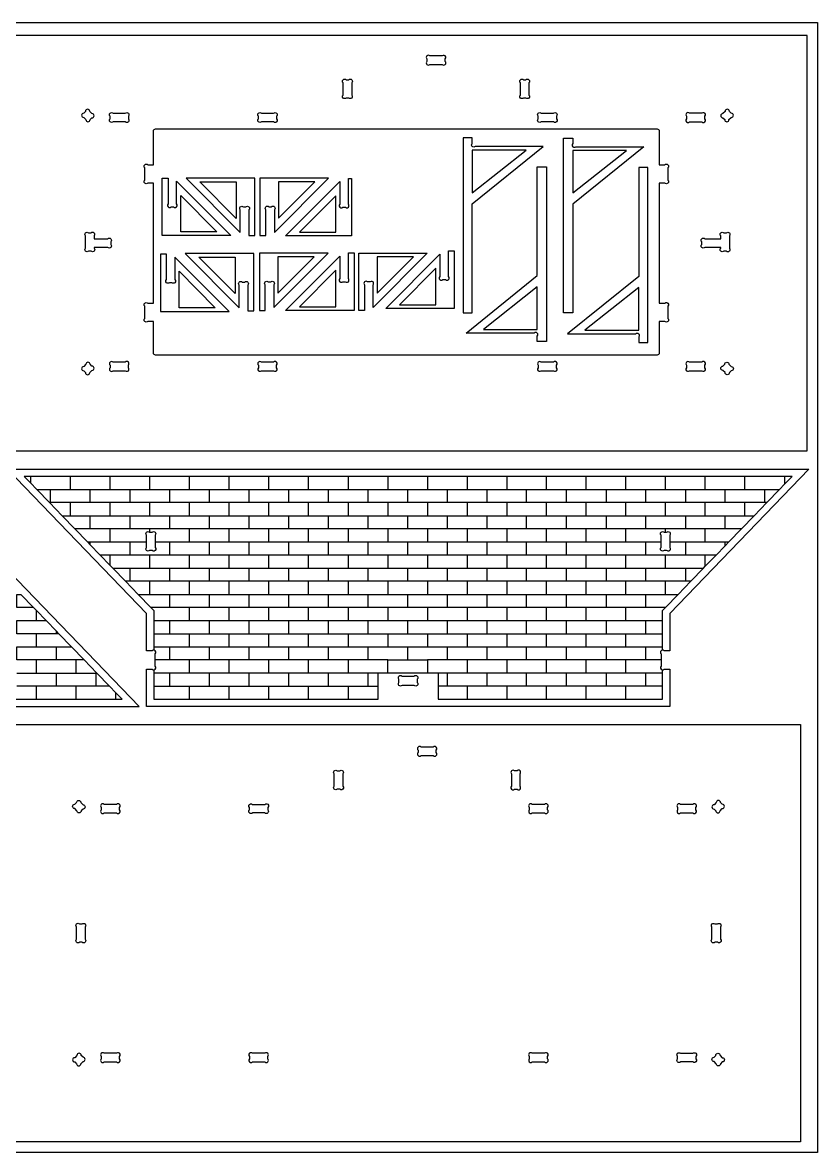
# Model space of a CAD drawing. Extents: x -49 to 501, y -237 to 158.
# Drawn here: x 223.1 to 501.1, y -237.2 to 157.8 of the extents above; entities that cross this region are included whole.
import ezdxf

# ---------------------------------------------------------------- set-up
doc = ezdxf.new("R2010")
doc.units = 0
doc.header["$MEASUREMENT"] = 0
doc.layers.get('0').update_dxf_attribs({"linetype": 'CONTINUOUS'})
doc.layers.add('ENGRAVING', color=1, linetype='CONTINUOUS')

msp = doc.modelspace()

# ---------------------------------------------------------------- linework, layer by layer
for points in [[(-49.36, -237.19), (-49.36, 157.77), (501.15, 157.77), (501.15, -237.19)], [(217.19, 8.1), (497.54, 8.1), (497.54, 153.28), (217.19, 153.28)], [(380.4, 98.28), (399.26, 113.17), (380.4, 113.17)], [(415.55, 98.22), (434.41, 113.11), (415.55, 113.11)], [(285.19, 102.07), (297.86, 102.07), (297.86, 89.34)], [(312.65, 89.39), (325.32, 102.12), (312.65, 102.12)], [(278.44, 84.6), (278.44, 97.33), (291.11, 84.6)], [(320, 84.46), (332.67, 84.46), (332.67, 97.19)], [(284.83, 75.81), (297.5, 75.81), (297.5, 63.08)], [(312.46, 63.16), (325.13, 75.89), (312.46, 75.89)], [(347.18, 63.13), (359.85, 75.86), (347.18, 75.86)], [(332.65, 58.45), (332.65, 71.18), (319.98, 58.45)], [(354.99, 59.16), (367.66, 59.16), (367.66, 71.89)], [(277.87, 58.1), (277.87, 70.83), (290.54, 58.1)], [(384.31, 50.54), (403.17, 50.54), (403.17, 65.43)], [(438.63, 65.16), (419.77, 50.27), (438.63, 50.27)], [(214.08, -233.51), (214.08, -87.56), (495.2, -87.56), (495.2, -233.51)]]:
    msp.add_lwpolyline(points, close=True)
for points in [[(365.62, 143.12), (369.9, 143.12, 1), (370.96, 144.18), (370.96, 145.06, 1), (369.9, 146.12), (365.62, 146.12, 1), (364.56, 145.06), (364.56, 144.18, 1)], [(336.32, 137.81), (337.2, 137.81, -1), (338.26, 136.75), (338.26, 132.46, -1), (337.2, 131.4), (336.32, 131.4, -1), (335.26, 132.46), (335.26, 136.75, -1)], [(397.26, 132.46), (397.26, 136.75, -1), (398.32, 137.81), (399.2, 137.81, -1), (400.26, 136.75), (400.26, 132.46, -1), (399.2, 131.4), (398.32, 131.4, -1)], [(246.77, 123.84), (247.39, 124.47, 1), (247.39, 125.97), (246.63, 126.73, 1), (245.13, 126.73), (244.51, 126.11, 1), (244.51, 124.61), (245.27, 123.84, 1)], [(470.22, 123.84), (470.99, 124.61, 1), (470.99, 126.11), (470.37, 126.73, 1), (468.87, 126.73), (468.1, 125.97, 1), (468.1, 124.47), (468.72, 123.84, 1)], [(254.8, 126.09), (259.08, 126.09, -1), (260.14, 125.03), (260.14, 124.15, -1), (259.08, 123.09), (254.8, 123.09, -1), (253.74, 124.15), (253.74, 125.03, -1)], [(306.67, 126.09), (310.95, 126.09, -1), (312.01, 125.03), (312.01, 124.15, -1), (310.95, 123.09), (306.67, 123.09, -1), (305.61, 124.15), (305.61, 125.03, -1)], [(404.54, 126.09), (408.83, 126.09, -1), (409.89, 125.03), (409.89, 124.15, -1), (408.83, 123.09), (404.54, 123.09, -1), (403.48, 124.15), (403.48, 125.03, -1)], [(460.7, 126.09), (456.41, 126.09, 1), (455.35, 125.03), (455.35, 124.15, 1), (456.41, 123.09), (460.7, 123.09, 1), (461.76, 124.15), (461.76, 125.03, 1)], [(445.84, 53.29), (445.84, 42.27, -0.414214), (445.09, 41.52), (269.64, 41.52, -0.414214), (268.89, 42.27), (268.89, 53.29), (266.95, 53.29, -1), (265.89, 54.35), (265.89, 58.63, -1), (266.95, 59.69), (268.89, 59.69), (268.89, 101.68), (266.95, 101.68, -1), (265.89, 102.74), (265.89, 107.03, -1), (266.95, 108.09), (268.89, 108.09), (268.89, 119.88, -0.414214), (269.64, 120.63), (445.09, 120.63, -0.414214), (445.84, 119.88), (445.84, 108.09), (447.78, 108.09, -1), (448.84, 107.03), (448.84, 102.74, -1), (447.78, 101.68), (445.84, 101.68), (445.84, 59.69), (447.78, 59.69, -1), (448.84, 58.63), (448.84, 54.35, -1), (447.78, 53.29)], [(377.19, 117.45), (377.19, 56.35), (380.4, 56.35), (380.4, 94.4), (405.25, 114.45), (381.46, 114.45, -1), (380.4, 115.51), (380.4, 117.45)], [(412.34, 56.29), (412.34, 117.39), (415.55, 117.39), (415.55, 115.45, 1), (416.61, 114.39), (440.4, 114.39), (415.55, 94.34), (415.55, 56.29)], [(403.17, 46.26), (403.17, 48.19, 1), (402.11, 49.26), (378.32, 49.26), (403.17, 69.31), (403.17, 107.35), (406.38, 107.35), (406.38, 46.26)], [(413.78, 48.99), (437.57, 48.99, -1), (438.63, 47.93), (438.63, 45.99), (441.84, 45.99), (441.84, 107.09), (438.63, 107.09), (438.63, 69.05)], [(271.97, 83.32), (271.97, 103.37), (274.01, 103.37), (274.01, 94.4, 1), (275.07, 93.34), (275.95, 93.34, 1), (277.01, 94.4), (277.01, 102.3), (295.97, 83.32)], [(280.34, 103.35), (299.3, 84.37), (299.3, 92.27, -1), (300.36, 93.33), (301.24, 93.33, -1), (302.3, 92.27), (302.3, 83.3), (304.34, 83.3), (304.34, 103.35)], [(308.22, 83.35), (308.22, 92.32, -1), (309.28, 93.38), (310.16, 93.38, -1), (311.22, 92.32), (311.22, 84.42), (330.17, 103.4), (306.18, 103.4), (306.18, 83.35)], [(315.15, 83.18), (334.11, 102.17), (334.11, 94.27, 1), (335.17, 93.21), (336.05, 93.21, 1), (337.11, 94.27), (337.11, 103.24), (338.18, 103.24), (338.18, 83.18)], [(254.02, 81.13), (254.02, 80.25, -1), (252.96, 79.19), (248.14, 79.19), (248.14, 78.93, -1), (247.08, 77.87), (246.21, 77.87, -1), (245.14, 78.93), (245.14, 83.22, -1), (246.21, 84.28), (247.08, 84.28, -1), (248.14, 83.22), (248.14, 82.19), (252.96, 82.19, -1)], [(467.35, 79.19), (461.77, 79.19, -1), (460.71, 80.25), (460.71, 81.13, -1), (461.77, 82.19), (467.35, 82.19), (467.35, 83.22, -1), (468.41, 84.28), (469.29, 84.28, -1), (470.35, 83.22), (470.35, 78.93, -1), (469.29, 77.87), (468.41, 77.87, -1), (467.35, 78.93)], [(271.4, 56.82), (295.4, 56.82), (276.44, 75.81), (276.44, 67.91, -1), (275.38, 66.85), (274.5, 66.85, -1), (273.44, 67.91), (273.44, 76.87), (271.4, 76.87)], [(279.97, 77.09), (298.93, 58.11), (298.93, 66, -1), (299.99, 67.06), (300.87, 67.06, -1), (301.93, 66), (301.93, 57.04), (303.97, 57.04), (303.97, 77.09)], [(308.02, 57.12), (308.02, 66.09, -1), (309.08, 67.15), (309.96, 67.15, -1), (311.02, 66.09), (311.02, 58.19), (329.98, 77.18), (305.99, 77.18), (305.99, 57.12)], [(315.13, 57.17), (334.08, 76.16), (334.08, 68.26, 1), (335.14, 67.2), (336.02, 67.2, 1), (337.08, 68.26), (337.08, 77.23), (339.12, 77.23), (339.12, 57.17)], [(344.68, 67.11), (343.8, 67.11, 1), (342.74, 66.05), (342.74, 57.09), (340.7, 57.09), (340.7, 77.14), (364.7, 77.14), (345.74, 58.16), (345.74, 66.05, 1)], [(350.14, 57.88), (369.1, 76.87), (369.1, 68.97, 1), (370.16, 67.91), (371.04, 67.91, 1), (372.1, 68.97), (372.1, 77.94), (374.14, 77.94), (374.14, 57.88)], [(247.39, 37.68), (246.77, 38.31, 1), (245.27, 38.31), (244.51, 37.54, 1), (244.51, 36.04), (245.13, 35.42, 1), (246.63, 35.42), (247.39, 36.18, 1)], [(254.8, 36.06), (259.08, 36.06, 1), (260.14, 37.12), (260.14, 38, 1), (259.08, 39.06), (254.8, 39.06, 1), (253.74, 38), (253.74, 37.12, 1)], [(306.67, 36.06), (310.95, 36.06, 1), (312.01, 37.12), (312.01, 38, 1), (310.95, 39.06), (306.67, 39.06, 1), (305.61, 38), (305.61, 37.12, 1)], [(408.83, 39.06), (404.54, 39.06, 1), (403.48, 38), (403.48, 37.12, 1), (404.54, 36.06), (408.83, 36.06, 1), (409.89, 37.12), (409.89, 38, 1)], [(460.7, 39.06), (456.41, 39.06, 1), (455.35, 38), (455.35, 37.12, 1), (456.41, 36.06), (460.7, 36.06, 1), (461.76, 37.12), (461.76, 38, 1)], [(468.1, 37.68), (468.72, 38.31, -1), (470.22, 38.31), (470.99, 37.54, -1), (470.99, 36.04), (470.37, 35.42, -1), (468.87, 35.42), (468.1, 36.18, -1)], [(-16.47, -81.29), (263.88, -81.29), (215.18, -30.89), (215.18, -17.84), (213.24, -17.84, -1), (212.18, -16.78), (212.18, -12.49, -1), (213.24, -11.43), (215.18, -11.43), (215.18, 1.62), (32.23, 1.62), (32.23, -11.43), (34.17, -11.43, -1), (35.23, -12.49), (35.23, -16.78, -1), (34.17, -17.84), (32.23, -17.84), (32.23, -30.89)], [(266.52, -81.28), (266.52, -68.24), (268.46, -68.24, 1), (269.52, -67.18), (269.52, -62.89, 1), (268.46, -61.83), (266.52, -61.83), (266.52, -48.78), (217.82, 1.62), (498.17, 1.62), (449.48, -48.78), (449.48, -61.83), (447.54, -61.83, 1), (446.48, -62.89), (446.48, -67.18, 1), (447.54, -68.24), (449.48, -68.24), (449.48, -81.28)], [(266.52, -23.79), (266.52, -21.44, -1), (267.58, -20.38), (268.46, -20.38, -1), (269.52, -21.44), (269.52, -23.79), (269.52, -25.72, -1), (268.46, -26.78), (267.58, -26.78, -1), (266.52, -25.72)], [(449.48, -21.44), (449.48, -25.72, -1), (448.41, -26.78), (447.54, -26.78, -1), (446.48, -25.72), (446.48, -23.79), (446.48, -21.44, -1), (447.54, -20.38), (448.04, -20.38), (448.41, -20.38, -1)], [(355.86, -70.67), (360.14, -70.67, -1), (361.2, -71.73), (361.2, -72.88, -1), (360.14, -73.94), (355.86, -73.94, -1), (354.8, -72.88), (354.8, -71.73, -1)], [(361.45, -96.55), (361.45, -97.43, 1), (362.51, -98.49), (366.79, -98.49, 1), (367.85, -97.43), (367.85, -96.55, 1), (366.79, -95.49), (362.51, -95.49, 1)], [(332.15, -109.14), (332.15, -104.86, -1), (333.21, -103.8), (334.09, -103.8, -1), (335.15, -104.86), (335.15, -109.14, -1), (334.09, -110.2), (333.21, -110.2, -1)], [(397.15, -109.14), (397.15, -104.86, 1), (396.09, -103.8), (395.22, -103.8, 1), (394.15, -104.86), (394.15, -109.14, 1), (395.22, -110.2), (396.09, -110.2, 1)], [(241.4, -115.5), (242.02, -114.88, -1), (243.52, -114.88), (244.28, -115.64, -1), (244.28, -117.14), (243.66, -117.76, -1), (242.16, -117.76), (241.4, -117, -1)], [(467.88, -115.5), (467.26, -114.88, 1), (465.76, -114.88), (464.99, -115.64, 1), (464.99, -117.14), (465.61, -117.76, 1), (467.11, -117.76), (467.88, -117, 1)], [(251.69, -118.51), (255.97, -118.51, 1), (257.03, -117.45), (257.03, -116.57, 1), (255.97, -115.51), (251.69, -115.51, 1), (250.63, -116.57), (250.63, -117.45, 1)], [(303.56, -115.51), (307.84, -115.51, -1), (308.91, -116.57), (308.91, -117.45, -1), (307.84, -118.51), (303.56, -118.51, -1), (302.5, -117.45), (302.5, -116.57, -1)], [(401.43, -118.51), (405.72, -118.51, 1), (406.78, -117.45), (406.78, -116.57, 1), (405.72, -115.51), (401.43, -115.51, 1), (400.37, -116.57), (400.37, -117.45, 1)], [(457.59, -115.51), (453.3, -115.51, 1), (452.24, -116.57), (452.24, -117.45, 1), (453.3, -118.51), (457.59, -118.51, 1), (458.65, -117.45), (458.65, -116.57, 1)], [(242.03, -162.68), (242.03, -158.39, -1), (243.1, -157.33), (243.97, -157.33, -1), (245.03, -158.39), (245.03, -162.68, -1), (243.97, -163.74), (243.1, -163.74, -1)], [(465.3, -157.33), (466.18, -157.33, -1), (467.24, -158.39), (467.24, -162.68, -1), (466.18, -163.74), (465.3, -163.74, -1), (464.24, -162.68), (464.24, -158.39, -1)], [(243.52, -206.19), (244.28, -205.42, 1), (244.28, -203.92), (243.66, -203.3, 1), (242.16, -203.3), (241.4, -204.07, 1), (241.4, -205.57), (242.02, -206.19, 1)], [(251.69, -205.55), (255.97, -205.55, 1), (257.03, -204.49), (257.03, -203.61, 1), (255.97, -202.55), (251.69, -202.55, 1), (250.63, -203.61), (250.63, -204.49, 1)], [(303.56, -205.55), (307.84, -205.55, 1), (308.91, -204.49), (308.91, -203.61, 1), (307.84, -202.55), (303.56, -202.55, 1), (302.5, -203.61), (302.5, -204.49, 1)], [(401.43, -205.55), (405.72, -205.55, 1), (406.78, -204.49), (406.78, -203.61, 1), (405.72, -202.55), (401.43, -202.55, 1), (400.37, -203.61), (400.37, -204.49, 1)], [(457.59, -205.55), (453.3, -205.55, -1), (452.24, -204.49), (452.24, -203.61, -1), (453.3, -202.55), (457.59, -202.55, -1), (458.65, -203.61), (458.65, -204.49, -1)], [(464.99, -203.92), (465.61, -203.3, -1), (467.11, -203.3), (467.88, -204.07, -1), (467.88, -205.57), (467.26, -206.19, -1), (465.76, -206.19), (464.99, -205.42, -1)]]:
    msp.add_lwpolyline(points, format="xyb", close=True)
at = {"layer": 'ENGRAVING'}
for points in [[(239.78, -0.88), (225.9, -0.88), (223.72, -0.88), (225.9, -3.13)], [(225.9, -0.88), (225.9, -3.13)], [(225.9, -3.13), (228.15, -5.46)], [(253.66, -0.88), (239.78, -0.88)], [(239.78, -0.88), (239.78, -5.46)], [(253.66, -0.88), (253.66, -5.46)], [(267.55, -0.88), (253.66, -0.88)], [(281.43, -0.88), (267.55, -0.88)], [(267.55, -0.88), (267.55, -5.46)], [(281.43, -0.88), (281.43, -5.46)], [(295.32, -0.88), (281.43, -0.88)], [(295.32, -0.88), (295.32, -5.46), (302.26, -5.46)], [(309.2, -0.88), (295.32, -0.88)], [(323.08, -0.88), (309.2, -0.88), (309.2, -5.46)], [(323.08, -0.88), (323.08, -5.46)], [(336.97, -0.88), (323.08, -0.88)], [(336.97, -0.88), (336.97, -5.46)], [(350.85, -0.88), (336.97, -0.88)], [(350.85, -0.88), (350.85, -5.46)], [(364.74, -0.88), (350.85, -0.88)], [(378.62, -0.88), (364.74, -0.88)], [(364.74, -0.88), (364.74, -5.46)], [(378.62, -0.88), (378.62, -5.46)], [(392.5, -0.88), (378.62, -0.88)], [(392.5, -0.88), (392.5, -5.46)], [(475.81, -0.88), (461.92, -0.88), (448.04, -0.88), (434.16, -0.88), (420.27, -0.88), (406.39, -0.88), (392.5, -0.88)], [(406.39, -5.46), (406.39, -0.88)], [(420.27, -5.46), (420.27, -0.88)], [(434.16, -5.46), (434.16, -0.88)], [(448.04, -5.46), (448.04, -0.88)], [(461.92, -5.46), (461.92, -0.88)], [(474.57, -19.21), (478.99, -14.63), (483.42, -10.05), (487.85, -5.46), (489.69, -3.55), (492.28, -0.88)], [(475.81, -5.46), (475.81, -0.88)], [(489.69, -0.88), (475.81, -0.88)], [(489.69, -0.88), (489.69, -3.55)], [(492.28, -0.88), (489.69, -0.88)], [(228.15, -5.46), (232.84, -5.46)], [(228.15, -5.46), (232.58, -10.05)], [(232.84, -5.46), (232.84, -10.05)], [(232.84, -5.46), (239.78, -5.46)], [(239.78, -5.46), (246.72, -5.46), (253.66, -5.46)], [(246.72, -5.46), (246.72, -10.05)], [(253.66, -5.46), (260.61, -5.46)], [(260.61, -5.46), (267.55, -5.46)], [(260.61, -5.46), (260.61, -10.05)], [(267.55, -5.46), (274.49, -5.46)], [(274.49, -5.46), (281.43, -5.46)], [(274.49, -5.46), (274.49, -10.05)], [(281.43, -5.46), (288.37, -5.46)], [(288.37, -5.46), (295.32, -5.46)], [(288.37, -5.46), (288.37, -10.05)], [(302.26, -5.46), (309.2, -5.46)], [(302.26, -5.46), (302.26, -10.05)], [(309.2, -5.46), (316.14, -5.46), (323.08, -5.46)], [(316.14, -5.46), (316.14, -10.05)], [(323.08, -5.46), (330.03, -5.46), (336.97, -5.46)], [(330.03, -5.46), (330.03, -10.05)], [(336.97, -5.46), (343.91, -5.46), (350.85, -5.46)], [(343.91, -5.46), (343.91, -10.05)], [(350.85, -5.46), (357.79, -5.46)], [(357.79, -5.46), (364.74, -5.46)], [(357.79, -5.46), (357.79, -10.05)], [(364.74, -5.46), (371.68, -5.46)], [(371.68, -5.46), (378.62, -5.46)], [(371.68, -5.46), (371.68, -10.05)], [(378.62, -5.46), (385.56, -5.46)], [(385.56, -5.46), (392.5, -5.46)], [(385.56, -5.46), (385.56, -10.05)], [(392.5, -5.46), (399.45, -5.46)], [(399.45, -10.05), (399.45, -5.46)], [(399.45, -5.46), (406.39, -5.46), (413.33, -5.46), (420.27, -5.46), (427.21, -5.46), (434.16, -5.46), (441.1, -5.46), (448.04, -5.46), (454.98, -5.46), (461.92, -5.46)], [(413.33, -10.05), (413.33, -5.46)], [(427.21, -5.46), (427.21, -10.05)], [(441.1, -10.05), (441.1, -5.46)], [(454.98, -5.46), (454.98, -10.05)], [(461.92, -5.46), (468.87, -5.46), (475.81, -5.46), (482.75, -5.46)], [(468.87, -10.05), (468.87, -5.46)], [(482.75, -10.05), (482.75, -5.46)], [(482.75, -5.46), (487.85, -5.46)], [(232.84, -10.05), (232.58, -10.05)], [(232.58, -10.05), (237.01, -14.63)], [(239.78, -10.05), (232.84, -10.05)], [(246.72, -10.05), (239.78, -10.05)], [(239.78, -10.05), (239.78, -14.63)], [(253.66, -10.05), (246.72, -10.05)], [(260.61, -10.05), (253.66, -10.05)], [(253.66, -10.05), (253.66, -14.63)], [(267.55, -10.05), (260.61, -10.05)], [(274.49, -10.05), (267.55, -10.05)], [(267.55, -10.05), (267.55, -14.63)], [(281.43, -10.05), (274.49, -10.05)], [(281.43, -10.05), (281.43, -14.63), (288.37, -14.63)], [(288.37, -10.05), (281.43, -10.05)], [(295.32, -10.05), (288.37, -10.05)], [(295.32, -10.05), (295.32, -14.63)], [(302.26, -10.05), (295.32, -10.05)], [(309.2, -10.05), (302.26, -10.05)], [(309.2, -10.05), (309.2, -14.63)], [(316.14, -10.05), (309.2, -10.05)], [(323.08, -10.05), (316.14, -10.05)], [(330.03, -10.05), (323.08, -10.05)], [(323.08, -10.05), (323.08, -14.63)], [(336.97, -10.05), (330.03, -10.05)], [(336.97, -10.05), (336.97, -14.63)], [(343.91, -10.05), (336.97, -10.05)], [(350.85, -10.05), (343.91, -10.05)], [(350.85, -10.05), (350.85, -14.63)], [(357.79, -10.05), (350.85, -10.05)], [(364.74, -10.05), (357.79, -10.05)], [(371.68, -10.05), (364.74, -10.05)], [(364.74, -10.05), (364.74, -14.63)], [(378.62, -10.05), (371.68, -10.05)], [(378.62, -10.05), (378.62, -14.63)], [(385.56, -10.05), (378.62, -10.05)], [(392.5, -10.05), (385.56, -10.05)], [(392.5, -10.05), (392.5, -14.63)], [(399.45, -10.05), (392.5, -10.05)], [(406.39, -10.05), (399.45, -10.05)], [(406.39, -14.63), (406.39, -10.05)], [(413.33, -10.05), (406.39, -10.05)], [(420.27, -10.05), (413.33, -10.05)], [(427.21, -10.05), (420.27, -10.05)], [(420.27, -14.63), (420.27, -10.05)], [(434.16, -10.05), (427.21, -10.05)], [(434.16, -14.63), (434.16, -10.05)], [(441.1, -10.05), (434.16, -10.05)], [(454.98, -10.05), (448.04, -10.05), (441.1, -10.05)], [(448.04, -14.63), (448.04, -10.05)], [(461.92, -10.05), (454.98, -10.05)], [(468.87, -10.05), (461.92, -10.05)], [(461.92, -14.63), (461.92, -10.05)], [(475.81, -10.05), (468.87, -10.05)], [(482.75, -10.05), (475.81, -10.05)], [(475.81, -14.63), (475.81, -10.05)], [(483.42, -10.05), (482.75, -10.05)], [(237.01, -14.63), (239.78, -14.63)], [(237.01, -14.63), (241.43, -19.21)], [(239.78, -14.63), (246.72, -14.63)], [(246.72, -14.63), (246.72, -19.21)], [(246.72, -14.63), (253.66, -14.63)], [(253.66, -14.63), (260.61, -14.63)], [(260.61, -14.63), (260.61, -19.21)], [(260.61, -14.63), (267.55, -14.63)], [(267.55, -14.63), (274.49, -14.63)], [(274.49, -14.63), (281.43, -14.63)], [(274.49, -14.63), (274.49, -19.21)], [(288.37, -14.63), (288.37, -19.21)], [(288.37, -14.63), (295.32, -14.63)], [(295.32, -14.63), (302.26, -14.63)], [(302.26, -14.63), (309.2, -14.63)], [(302.26, -14.63), (302.26, -19.21)], [(309.2, -14.63), (316.14, -14.63)], [(316.14, -14.63), (316.14, -19.21)], [(316.14, -14.63), (323.08, -14.63)], [(323.08, -14.63), (330.03, -14.63)], [(330.03, -14.63), (330.03, -19.21)], [(330.03, -14.63), (336.97, -14.63)], [(336.97, -14.63), (343.91, -14.63)], [(343.91, -14.63), (343.91, -19.21)], [(343.91, -14.63), (350.85, -14.63)], [(350.85, -14.63), (357.79, -14.63)], [(357.79, -14.63), (364.74, -14.63)], [(357.79, -14.63), (357.79, -19.21)], [(364.74, -14.63), (371.68, -14.63)], [(371.68, -14.63), (371.68, -19.21)], [(371.68, -14.63), (378.62, -14.63)], [(378.62, -14.63), (385.56, -14.63)], [(385.56, -14.63), (392.5, -14.63)], [(385.56, -14.63), (385.56, -19.21)], [(392.5, -14.63), (399.45, -14.63)], [(399.45, -19.21), (399.45, -14.63)], [(399.45, -14.63), (406.39, -14.63)], [(406.39, -14.63), (413.33, -14.63)], [(413.33, -14.63), (420.27, -14.63)], [(420.27, -19.21), (413.33, -19.21), (413.33, -14.63)], [(420.27, -14.63), (427.21, -14.63)], [(427.21, -14.63), (427.21, -19.21)], [(427.21, -14.63), (434.16, -14.63)], [(434.16, -14.63), (441.1, -14.63)], [(441.1, -19.21), (441.1, -14.63), (448.04, -14.63)], [(448.04, -14.63), (454.98, -14.63)], [(454.98, -14.63), (461.92, -14.63)], [(454.98, -14.63), (454.98, -19.21)], [(461.92, -14.63), (468.87, -14.63)], [(468.87, -14.63), (475.81, -14.63)], [(468.87, -19.21), (468.87, -14.63)], [(475.81, -14.63), (478.99, -14.63)], [(246.72, -19.21), (241.43, -19.21)], [(241.43, -19.21), (245.86, -23.79)], [(253.66, -19.21), (246.72, -19.21)], [(260.61, -19.21), (253.66, -19.21)], [(253.66, -19.21), (253.66, -23.79)], [(267.55, -19.21), (260.61, -19.21)], [(274.49, -19.21), (267.55, -19.21)], [(267.55, -19.21), (267.55, -20.38)], [(281.43, -19.21), (274.49, -19.21)], [(281.43, -19.21), (281.43, -23.79)], [(288.37, -19.21), (281.43, -19.21)], [(295.32, -19.21), (288.37, -19.21)], [(302.26, -19.21), (295.32, -19.21)], [(295.32, -19.21), (295.32, -23.79)], [(309.2, -19.21), (302.26, -19.21)], [(309.2, -19.21), (309.2, -23.79)], [(316.14, -19.21), (309.2, -19.21)], [(323.08, -19.21), (316.14, -19.21)], [(330.03, -19.21), (323.08, -19.21)], [(323.08, -19.21), (323.08, -23.79)], [(336.97, -19.21), (330.03, -19.21)], [(336.97, -19.21), (336.97, -23.79)], [(343.91, -19.21), (336.97, -19.21)], [(350.85, -19.21), (343.91, -19.21)], [(357.79, -19.21), (350.85, -19.21)], [(350.85, -19.21), (350.85, -23.79)], [(371.68, -19.21), (364.74, -19.21), (357.79, -19.21)], [(364.74, -19.21), (364.74, -23.79)], [(378.62, -19.21), (371.68, -19.21)], [(378.62, -19.21), (378.62, -23.79)], [(385.56, -19.21), (378.62, -19.21)], [(399.45, -19.21), (392.5, -19.21), (385.56, -19.21)], [(392.5, -19.21), (392.5, -23.79)], [(413.33, -19.21), (406.39, -19.21), (399.45, -19.21)], [(406.39, -23.79), (406.39, -19.21)], [(427.21, -19.21), (420.27, -19.21)], [(420.27, -23.79), (420.27, -19.21)], [(434.16, -19.21), (427.21, -19.21)], [(434.16, -23.79), (434.16, -19.21)], [(441.1, -19.21), (434.16, -19.21)], [(448.04, -19.21), (441.1, -19.21)], [(461.92, -19.21), (454.98, -19.21), (448.04, -19.21)], [(448.04, -20.38), (448.04, -19.21)], [(468.87, -19.21), (461.92, -19.21)], [(461.92, -23.79), (461.92, -19.21)], [(474.57, -19.21), (468.87, -19.21)], [(470.14, -23.79), (474.57, -19.21)], [(245.86, -23.79), (246.72, -24.69)], [(245.86, -23.79), (246.72, -23.79)], [(246.72, -23.79), (253.66, -23.79)], [(246.72, -23.79), (246.72, -24.69)], [(246.72, -24.69), (250.29, -28.38)], [(253.66, -23.79), (260.61, -23.79)], [(260.61, -23.79), (260.61, -28.38)], [(260.61, -23.79), (266.52, -23.79)], [(269.52, -23.79), (274.49, -23.79)], [(274.49, -23.79), (274.49, -28.38)], [(274.49, -23.79), (281.43, -23.79)], [(281.43, -23.79), (288.37, -23.79)], [(288.37, -23.79), (295.32, -23.79)], [(288.37, -23.79), (288.37, -28.38)], [(295.32, -23.79), (302.26, -23.79)], [(302.26, -23.79), (302.26, -28.38)], [(302.26, -23.79), (309.2, -23.79)], [(309.2, -23.79), (316.14, -23.79)], [(316.14, -23.79), (316.14, -28.38)], [(316.14, -23.79), (323.08, -23.79)], [(323.08, -23.79), (330.03, -23.79)], [(330.03, -23.79), (336.97, -23.79)], [(330.03, -23.79), (330.03, -28.38)], [(336.97, -23.79), (343.91, -23.79)], [(343.91, -23.79), (343.91, -28.38)], [(343.91, -23.79), (350.85, -23.79)], [(350.85, -23.79), (357.79, -23.79)], [(357.79, -23.79), (357.79, -28.38)], [(357.79, -23.79), (364.74, -23.79)], [(364.74, -23.79), (371.68, -23.79)], [(371.68, -23.79), (378.62, -23.79)], [(371.68, -23.79), (371.68, -28.38)], [(378.62, -23.79), (385.56, -23.79)], [(385.56, -23.79), (385.56, -28.38)], [(385.56, -23.79), (392.5, -23.79)], [(392.5, -23.79), (399.45, -23.79)], [(399.45, -28.38), (399.45, -23.79)], [(399.45, -23.79), (406.39, -23.79)], [(406.39, -23.79), (413.33, -23.79)], [(413.33, -28.38), (413.33, -23.79)], [(413.33, -23.79), (420.27, -23.79)], [(420.27, -23.79), (427.21, -23.79)], [(427.21, -23.79), (427.21, -28.38)], [(427.21, -23.79), (434.16, -23.79)], [(434.16, -23.79), (441.1, -23.79)], [(441.1, -23.79), (446.48, -23.79)], [(441.1, -28.38), (441.1, -23.79)], [(454.98, -23.79), (454.98, -28.38), (448.04, -28.38)], [(449.48, -23.79), (454.98, -23.79)], [(454.98, -23.79), (461.92, -23.79)], [(461.92, -23.79), (468.87, -23.79)], [(465.71, -28.38), (468.87, -25.11)], [(468.87, -25.11), (468.87, -23.79)], [(468.87, -23.79), (470.14, -23.79)], [(468.87, -25.11), (470.14, -23.79)], [(253.66, -28.38), (250.29, -28.38)], [(250.29, -28.38), (253.66, -31.87)], [(260.61, -28.38), (253.66, -28.38)], [(253.66, -28.38), (253.66, -31.87)], [(267.55, -28.38), (260.61, -28.38)], [(274.49, -28.38), (267.55, -28.38)], [(267.55, -28.38), (267.55, -32.96)], [(281.43, -28.38), (274.49, -28.38)], [(288.37, -28.38), (281.43, -28.38)], [(281.43, -28.38), (281.43, -32.96)], [(295.32, -28.38), (288.37, -28.38)], [(295.32, -28.38), (295.32, -32.96)], [(302.26, -28.38), (295.32, -28.38)], [(309.2, -28.38), (302.26, -28.38)], [(316.14, -28.38), (309.2, -28.38)], [(309.2, -28.38), (309.2, -32.96)], [(323.08, -28.38), (316.14, -28.38)], [(330.03, -28.38), (323.08, -28.38)], [(323.08, -28.38), (323.08, -32.96)], [(336.97, -28.38), (330.03, -28.38)], [(343.91, -28.38), (336.97, -28.38)], [(336.97, -28.38), (336.97, -32.96)], [(350.85, -28.38), (343.91, -28.38)], [(357.79, -28.38), (350.85, -28.38)], [(350.85, -28.38), (350.85, -32.96)], [(364.74, -28.38), (357.79, -28.38)], [(371.68, -28.38), (364.74, -28.38)], [(364.74, -28.38), (364.74, -32.96)], [(378.62, -28.38), (371.68, -28.38)], [(385.56, -28.38), (378.62, -28.38)], [(378.62, -28.38), (378.62, -32.96)], [(392.5, -28.38), (385.56, -28.38)], [(399.45, -28.38), (392.5, -28.38)], [(392.5, -28.38), (392.5, -32.96)], [(406.39, -32.96), (406.39, -28.38), (399.45, -28.38)], [(420.27, -28.38), (413.33, -28.38), (406.39, -28.38)], [(427.21, -28.38), (420.27, -28.38)], [(420.27, -32.96), (420.27, -28.38)], [(434.16, -28.38), (427.21, -28.38)], [(441.1, -28.38), (434.16, -28.38)], [(434.16, -32.96), (434.16, -28.38)], [(448.04, -28.38), (441.1, -28.38)], [(448.04, -32.96), (448.04, -28.38)], [(461.92, -28.38), (454.98, -28.38)], [(461.92, -32.3), (461.92, -28.38)], [(465.71, -28.38), (461.92, -28.38)], [(461.92, -32.3), (465.71, -28.38)], [(253.66, -31.87), (254.71, -32.96)], [(254.71, -32.96), (259.14, -37.54)], [(254.71, -32.96), (260.61, -32.96)], [(260.61, -32.96), (260.61, -37.54)], [(260.61, -32.96), (267.55, -32.96)], [(267.55, -32.96), (274.49, -32.96)], [(274.49, -32.96), (274.49, -37.54)], [(274.49, -32.96), (281.43, -32.96)], [(281.43, -32.96), (288.37, -32.96)], [(288.37, -32.96), (288.37, -37.54)], [(288.37, -32.96), (295.32, -32.96)], [(295.32, -32.96), (302.26, -32.96)], [(302.26, -32.96), (309.2, -32.96)], [(302.26, -32.96), (302.26, -37.54)], [(309.2, -32.96), (316.14, -32.96)], [(316.14, -32.96), (323.08, -32.96)], [(316.14, -32.96), (316.14, -37.54)], [(323.08, -32.96), (330.03, -32.96)], [(330.03, -32.96), (336.97, -32.96)], [(330.03, -32.96), (330.03, -37.54)], [(336.97, -32.96), (343.91, -32.96)], [(343.91, -32.96), (350.85, -32.96)], [(343.91, -32.96), (343.91, -37.54)], [(350.85, -32.96), (357.79, -32.96)], [(357.79, -32.96), (364.74, -32.96)], [(357.79, -32.96), (357.79, -37.54)], [(364.74, -32.96), (371.68, -32.96)], [(371.68, -32.96), (371.68, -37.54)], [(371.68, -32.96), (378.62, -32.96)], [(378.62, -32.96), (385.56, -32.96)], [(385.56, -32.96), (392.5, -32.96)], [(385.56, -32.96), (385.56, -37.54)], [(392.5, -32.96), (399.45, -32.96)], [(399.45, -37.54), (399.45, -32.96)], [(399.45, -32.96), (406.39, -32.96)], [(406.39, -32.96), (413.33, -32.96)], [(413.33, -37.54), (413.33, -32.96)], [(413.33, -32.96), (420.27, -32.96)], [(420.27, -32.96), (427.21, -32.96)], [(427.21, -32.96), (434.16, -32.96)], [(427.21, -32.96), (427.21, -37.54)], [(434.16, -32.96), (441.1, -32.96)], [(441.1, -32.96), (448.04, -32.96)], [(441.1, -37.54), (441.1, -32.96)], [(448.04, -32.96), (454.98, -32.96)], [(452.43, -42.12), (456.86, -37.54), (461.28, -32.96)], [(454.98, -32.96), (461.28, -32.96)], [(454.98, -32.96), (454.98, -37.54)], [(461.28, -32.96), (461.92, -32.3)], [(260.61, -37.54), (259.14, -37.54)], [(259.14, -37.54), (263.57, -42.12)], [(267.55, -37.54), (260.61, -37.54)], [(274.49, -37.54), (267.55, -37.54)], [(267.55, -37.54), (267.55, -42.12)], [(281.43, -37.54), (274.49, -37.54)], [(288.37, -37.54), (281.43, -37.54)], [(281.43, -37.54), (281.43, -42.12)], [(295.32, -37.54), (288.37, -37.54)], [(302.26, -37.54), (295.32, -37.54)], [(295.32, -37.54), (295.32, -42.12)], [(309.2, -37.54), (302.26, -37.54)], [(316.14, -37.54), (309.2, -37.54)], [(309.2, -37.54), (309.2, -42.12)], [(323.08, -37.54), (316.14, -37.54)], [(323.08, -37.54), (323.08, -42.12)], [(330.03, -37.54), (323.08, -37.54)], [(336.97, -37.54), (330.03, -37.54)], [(343.91, -37.54), (336.97, -37.54)], [(336.97, -37.54), (336.97, -42.12)], [(350.85, -37.54), (343.91, -37.54)], [(357.79, -37.54), (350.85, -37.54)], [(350.85, -37.54), (350.85, -42.12)], [(364.74, -37.54), (357.79, -37.54)], [(364.74, -37.54), (364.74, -42.12)], [(371.68, -37.54), (364.74, -37.54)], [(378.62, -37.54), (371.68, -37.54)], [(385.56, -37.54), (378.62, -37.54)], [(378.62, -37.54), (378.62, -42.12)], [(392.5, -37.54), (385.56, -37.54)], [(392.5, -37.54), (392.5, -42.12)], [(406.39, -37.54), (399.45, -37.54), (392.5, -37.54)], [(420.27, -37.54), (413.33, -37.54), (406.39, -37.54)], [(406.39, -42.12), (406.39, -37.54)], [(420.27, -42.12), (420.27, -37.54)], [(427.21, -37.54), (420.27, -37.54)], [(434.16, -42.12), (434.16, -37.54), (427.21, -37.54)], [(441.1, -42.12), (448.04, -42.12), (448.04, -37.54), (441.1, -37.54), (434.16, -37.54)], [(454.98, -37.54), (448.04, -37.54)], [(456.86, -37.54), (454.98, -37.54)], [(226.99, -46.71), (221.1, -46.71), (221.1, -42.13), (222.56, -42.13)], [(226.99, -46.71), (222.56, -42.13)], [(263.57, -42.12), (268, -46.7)], [(263.57, -42.12), (267.55, -42.12)], [(267.55, -42.12), (274.49, -42.12)], [(274.49, -42.12), (281.43, -42.12)], [(274.49, -42.12), (274.49, -46.7)], [(281.43, -42.12), (288.37, -42.12)], [(288.37, -42.12), (288.37, -46.7)], [(288.37, -42.12), (295.32, -42.12)], [(295.32, -42.12), (302.26, -42.12)], [(302.26, -42.12), (309.2, -42.12)], [(302.26, -42.12), (302.26, -46.7)], [(309.2, -42.12), (316.14, -42.12)], [(316.14, -42.12), (323.08, -42.12)], [(316.14, -42.12), (316.14, -46.7)], [(323.08, -42.12), (330.03, -42.12)], [(330.03, -42.12), (330.03, -46.7)], [(330.03, -42.12), (336.97, -42.12)], [(336.97, -42.12), (343.91, -42.12)], [(343.91, -42.12), (350.85, -42.12)], [(343.91, -42.12), (343.91, -46.7)], [(350.85, -42.12), (357.79, -42.12)], [(357.79, -42.12), (364.74, -42.12)], [(357.79, -42.12), (357.79, -46.7)], [(364.74, -42.12), (371.68, -42.12)], [(371.68, -42.12), (371.68, -46.7)], [(371.68, -42.12), (378.62, -42.12)], [(378.62, -42.12), (385.56, -42.12)], [(385.56, -42.12), (385.56, -46.7)], [(385.56, -42.12), (392.5, -42.12)], [(392.5, -42.12), (399.45, -42.12)], [(399.45, -42.12), (406.39, -42.12)], [(399.45, -46.7), (399.45, -42.12)], [(406.39, -42.12), (413.33, -42.12)], [(413.33, -42.12), (420.27, -42.12)], [(413.33, -46.7), (413.33, -42.12)], [(420.27, -42.12), (427.21, -42.12)], [(427.21, -42.12), (434.16, -42.12)], [(427.21, -42.12), (427.21, -46.7)], [(434.16, -42.12), (441.1, -42.12)], [(441.1, -46.7), (441.1, -42.12)], [(448, -46.7), (452.43, -42.12)], [(448.04, -42.12), (452.43, -42.12)], [(228.04, -47.8), (226.99, -46.71)], [(274.49, -46.7), (268, -46.7)], [(268, -46.7), (269.03, -47.77)], [(288.37, -46.7), (281.43, -46.7), (274.49, -46.7)], [(281.43, -46.7), (281.43, -51.29)], [(295.32, -46.7), (288.37, -46.7)], [(295.32, -46.7), (295.32, -51.29)], [(302.26, -46.7), (295.32, -46.7)], [(309.2, -46.7), (302.26, -46.7)], [(309.2, -46.7), (309.2, -51.29)], [(316.14, -46.7), (309.2, -46.7)], [(323.08, -46.7), (316.14, -46.7)], [(323.08, -46.7), (323.08, -51.29)], [(330.03, -46.7), (323.08, -46.7)], [(336.97, -46.7), (330.03, -46.7)], [(343.91, -46.7), (336.97, -46.7)], [(336.97, -46.7), (336.97, -51.29)], [(350.85, -46.7), (343.91, -46.7)], [(357.79, -46.7), (350.85, -46.7)], [(350.85, -46.7), (350.85, -51.29)], [(364.74, -46.7), (357.79, -46.7)], [(371.68, -46.7), (364.74, -46.7)], [(364.74, -46.7), (364.74, -51.29)], [(378.62, -46.7), (371.68, -46.7)], [(385.56, -46.7), (378.62, -46.7)], [(378.62, -46.7), (378.62, -51.29)], [(392.5, -46.7), (385.56, -46.7)], [(392.5, -46.7), (392.5, -51.29)], [(406.39, -51.29), (406.39, -46.7), (399.45, -46.7), (392.5, -46.7)], [(420.27, -46.7), (413.33, -46.7), (406.39, -46.7)], [(427.21, -46.7), (420.27, -46.7)], [(420.27, -51.29), (420.27, -46.7)], [(434.16, -46.7), (427.21, -46.7)], [(448, -46.7), (441.1, -46.7), (434.16, -46.7)], [(434.16, -51.29), (434.16, -46.7)], [(446.97, -47.77), (448, -46.7)], [(228.04, -55.88), (221.1, -55.88), (221.1, -51.29), (228.04, -51.29)], [(231.42, -51.29), (228.04, -47.8)], [(228.04, -51.29), (228.04, -47.8)], [(228.04, -51.29), (231.42, -51.29)], [(234.98, -54.98), (231.42, -51.29)], [(269.03, -47.77), (269.03, -51.29)], [(269.03, -51.29), (274.49, -51.29)], [(269.03, -51.29), (269.03, -55.87)], [(274.49, -51.29), (281.43, -51.29)], [(274.49, -51.29), (274.49, -55.87)], [(281.43, -51.29), (288.37, -51.29)], [(288.37, -51.29), (288.37, -55.87)], [(288.37, -51.29), (295.32, -51.29)], [(295.32, -51.29), (302.26, -51.29)], [(302.26, -51.29), (302.26, -55.87)], [(302.26, -51.29), (309.2, -51.29)], [(309.2, -51.29), (316.14, -51.29)], [(316.14, -51.29), (323.08, -51.29)], [(316.14, -51.29), (316.14, -55.87)], [(323.08, -51.29), (330.03, -51.29)], [(330.03, -51.29), (330.03, -55.87)], [(330.03, -51.29), (336.97, -51.29)], [(336.97, -51.29), (343.91, -51.29)], [(343.91, -51.29), (350.85, -51.29)], [(343.91, -51.29), (343.91, -55.87)], [(350.85, -51.29), (357.79, -51.29)], [(357.79, -51.29), (364.74, -51.29)], [(357.79, -51.29), (357.79, -55.87), (364.74, -55.87)], [(364.74, -51.29), (371.68, -51.29)], [(371.68, -51.29), (378.62, -51.29), (385.56, -51.29), (385.56, -55.87)], [(371.68, -51.29), (371.68, -55.87)], [(385.56, -51.29), (392.5, -51.29)], [(392.5, -51.29), (399.45, -51.29)], [(399.45, -51.29), (406.39, -51.29)], [(399.45, -55.87), (399.45, -51.29)], [(406.39, -51.29), (413.33, -51.29)], [(413.33, -51.29), (420.27, -51.29)], [(413.33, -55.87), (413.33, -51.29)], [(420.27, -51.29), (427.21, -51.29)], [(427.21, -51.29), (434.16, -51.29)], [(427.21, -51.29), (427.21, -55.87), (434.16, -55.87)], [(434.16, -51.29), (441.1, -51.29)], [(441.1, -55.87), (441.1, -51.29)], [(441.1, -51.29), (446.97, -51.29)], [(446.97, -51.29), (446.97, -47.77)], [(446.97, -55.87), (446.97, -51.29)], [(234.98, -55.88), (234.98, -54.98)], [(235.85, -55.88), (234.98, -54.98)], [(228.04, -60.46), (228.04, -55.88)], [(234.98, -55.88), (228.04, -55.88)], [(235.85, -55.88), (234.98, -55.88)], [(240.27, -60.46), (235.85, -55.88)], [(269.03, -55.87), (274.49, -55.87)], [(269.03, -55.87), (269.03, -60.45)], [(274.49, -55.87), (281.43, -55.87), (288.37, -55.87)], [(281.43, -55.87), (281.43, -60.45), (288.37, -60.45), (295.32, -60.45)], [(288.37, -55.87), (295.32, -55.87)], [(295.32, -55.87), (302.26, -55.87)], [(295.32, -55.87), (295.32, -60.45), (302.26, -60.45), (309.2, -60.45)], [(302.26, -55.87), (309.2, -55.87)], [(309.2, -55.87), (309.2, -60.45)], [(309.2, -55.87), (316.14, -55.87)], [(316.14, -55.87), (323.08, -55.87), (330.03, -55.87)], [(323.08, -55.87), (323.08, -60.45)], [(330.03, -55.87), (336.97, -55.87)], [(336.97, -55.87), (343.91, -55.87)], [(336.97, -55.87), (336.97, -60.45), (343.91, -60.45), (350.85, -60.45)], [(343.91, -55.87), (350.85, -55.87)], [(350.85, -55.87), (357.79, -55.87)], [(350.85, -55.87), (350.85, -60.45), (357.79, -60.45), (364.74, -60.45)], [(364.74, -55.87), (371.68, -55.87)], [(364.74, -55.87), (364.74, -60.45), (371.68, -60.45), (378.62, -60.45)], [(371.68, -55.87), (378.62, -55.87)], [(378.62, -55.87), (385.56, -55.87)], [(378.62, -55.87), (378.62, -60.45), (385.56, -60.45), (392.5, -60.45)], [(385.56, -55.87), (392.5, -55.87)], [(392.5, -55.87), (399.45, -55.87)], [(392.5, -55.87), (392.5, -60.45)], [(399.45, -55.87), (406.39, -55.87)], [(406.39, -55.87), (413.33, -55.87)], [(406.39, -60.45), (406.39, -55.87)], [(413.33, -55.87), (420.27, -55.87)], [(413.33, -60.45), (420.27, -60.45), (420.27, -55.87)], [(420.27, -55.87), (427.21, -55.87)], [(434.16, -55.87), (441.1, -55.87)], [(434.16, -60.45), (434.16, -55.87)], [(441.1, -55.87), (446.97, -55.87)], [(446.97, -60.45), (446.97, -55.87)], [(234.98, -65.04), (228.04, -65.04), (221.1, -65.04), (221.1, -60.46), (228.04, -60.46), (234.98, -60.46)], [(234.98, -65.04), (234.98, -60.46)], [(234.98, -60.46), (240.27, -60.46)], [(244.7, -65.04), (240.27, -60.46)], [(269.03, -60.45), (274.49, -60.45), (281.43, -60.45)], [(269.03, -60.45), (269.03, -61.61)], [(274.49, -60.45), (274.49, -65.03)], [(288.37, -60.45), (288.37, -65.03)], [(302.26, -60.45), (302.26, -65.03)], [(309.2, -60.45), (316.14, -60.45), (323.08, -60.45)], [(316.14, -60.45), (316.14, -65.03)], [(323.08, -60.45), (330.03, -60.45)], [(330.03, -60.45), (336.97, -60.45)], [(330.03, -60.45), (330.03, -65.03)], [(343.91, -60.45), (343.91, -65.03)], [(357.79, -60.45), (357.79, -65.03)], [(371.68, -60.45), (371.68, -65.03)], [(385.56, -60.45), (385.56, -65.03)], [(392.5, -60.45), (399.45, -60.45)], [(399.45, -60.45), (406.39, -60.45)], [(399.45, -65.03), (399.45, -60.45)], [(406.39, -60.45), (413.33, -60.45)], [(413.33, -65.03), (413.33, -60.45)], [(420.27, -60.45), (427.21, -60.45)], [(427.21, -60.45), (434.16, -60.45)], [(427.21, -60.45), (427.21, -65.03)], [(434.16, -60.45), (441.1, -60.45)], [(441.1, -65.03), (441.1, -60.45)], [(441.1, -60.45), (446.97, -60.45)], [(446.97, -61.61), (446.97, -60.45)], [(228.04, -69.62), (228.04, -65.04)], [(241.93, -65.04), (234.98, -65.04)], [(241.93, -69.62), (241.93, -65.04)], [(244.7, -65.04), (241.93, -65.04)], [(249.13, -69.62), (244.7, -65.04)], [(274.49, -65.03), (269.52, -65.03)], [(281.43, -65.03), (274.49, -65.03)], [(281.43, -65.03), (281.43, -69.62)], [(288.37, -65.03), (281.43, -65.03)], [(295.32, -65.03), (288.37, -65.03)], [(302.26, -65.03), (295.32, -65.03), (295.32, -69.62)], [(309.2, -65.03), (302.26, -65.03)], [(316.14, -65.03), (309.2, -65.03), (309.2, -69.62)], [(323.08, -65.03), (316.14, -65.03)], [(323.08, -65.03), (323.08, -69.62), (316.14, -69.62)], [(330.03, -65.03), (323.08, -65.03)], [(336.97, -65.03), (330.03, -65.03)], [(343.91, -65.03), (336.97, -65.03)], [(336.97, -65.03), (336.97, -69.62)], [(368.51, -69.62), (364.74, -69.62), (350.85, -69.62), (350.85, -65.03), (343.91, -65.03)], [(350.85, -65.03), (357.79, -65.03), (364.74, -65.03)], [(371.68, -65.03), (364.74, -65.03), (364.74, -69.62)], [(378.62, -65.03), (371.68, -65.03)], [(378.62, -65.03), (378.62, -69.62)], [(385.56, -65.03), (378.62, -65.03)], [(392.5, -65.03), (385.56, -65.03)], [(392.5, -65.03), (392.5, -69.62)], [(406.39, -65.03), (399.45, -65.03), (392.5, -65.03)], [(420.27, -65.03), (413.33, -65.03), (406.39, -65.03)], [(406.39, -69.62), (406.39, -65.03)], [(434.16, -65.03), (427.21, -65.03), (420.27, -65.03)], [(420.27, -69.62), (420.27, -65.03)], [(441.1, -65.03), (434.16, -65.03)], [(434.16, -69.62), (434.16, -65.03)], [(446.48, -65.03), (441.1, -65.03)], [(221.1, -69.62), (228.04, -69.62)], [(228.04, -69.62), (234.98, -69.62)], [(234.98, -69.62), (241.93, -69.62)], [(234.98, -74.2), (234.98, -69.62)], [(241.93, -69.62), (248.87, -69.62)], [(248.87, -69.62), (249.13, -69.62)], [(248.87, -74.2), (248.87, -69.62)], [(253.56, -74.2), (249.13, -69.62)], [(269.03, -68.46), (269.03, -69.62)], [(274.49, -69.62), (269.03, -69.62)], [(269.03, -69.62), (269.03, -74.2)], [(274.49, -69.62), (274.49, -74.2)], [(281.43, -69.62), (274.49, -69.62)], [(288.37, -69.62), (281.43, -69.62)], [(295.32, -69.62), (288.37, -69.62)], [(288.37, -69.62), (288.37, -74.2)], [(302.26, -69.62), (295.32, -69.62)], [(309.2, -69.62), (302.26, -69.62)], [(302.26, -69.62), (302.26, -74.2)], [(316.14, -69.62), (309.2, -69.62)], [(316.14, -69.62), (316.14, -74.2)], [(330.03, -69.62), (323.08, -69.62)], [(330.03, -69.62), (330.03, -74.2)], [(343.91, -69.62), (336.97, -69.62), (330.03, -69.62)], [(343.91, -69.62), (343.91, -74.2)], [(347.49, -69.62), (343.91, -69.62)], [(347.49, -78.78), (347.49, -74.2), (347.49, -69.62)], [(350.85, -69.62), (347.49, -69.62)], [(371.68, -69.62), (368.51, -69.62)], [(368.51, -69.62), (368.51, -74.2)], [(371.68, -69.62), (371.68, -74.2)], [(378.62, -69.62), (371.68, -69.62)], [(385.56, -69.62), (378.62, -69.62)], [(392.5, -69.62), (385.56, -69.62)], [(385.56, -69.62), (385.56, -74.2)], [(399.45, -74.2), (399.45, -69.62), (392.5, -69.62)], [(413.33, -69.62), (406.39, -69.62), (399.45, -69.62)], [(413.33, -74.2), (413.33, -69.62)], [(427.21, -69.62), (420.27, -69.62), (413.33, -69.62)], [(434.16, -69.62), (427.21, -69.62), (427.21, -74.2)], [(441.1, -69.62), (434.16, -69.62)], [(446.97, -69.62), (441.1, -69.62)], [(441.1, -74.2), (441.1, -69.62)], [(446.97, -69.62), (446.97, -68.46)], [(446.97, -74.2), (446.97, -69.62)], [(228.04, -74.2), (221.1, -74.2)], [(228.04, -78.79), (228.04, -74.2)], [(234.98, -74.2), (228.04, -74.2)], [(241.93, -74.2), (234.98, -74.2)], [(241.93, -78.79), (241.93, -74.2)], [(248.87, -74.2), (241.93, -74.2)], [(253.56, -74.2), (248.87, -74.2)], [(255.81, -76.54), (253.56, -74.2)], [(269.03, -74.2), (274.49, -74.2)], [(269.03, -74.2), (269.03, -78.78), (281.43, -78.78)], [(274.49, -74.2), (281.43, -74.2)], [(281.43, -74.2), (288.37, -74.2)], [(281.43, -74.2), (281.43, -78.78)], [(288.37, -74.2), (295.32, -74.2)], [(295.32, -74.2), (302.26, -74.2)], [(295.32, -74.2), (295.32, -78.78)], [(302.26, -74.2), (309.2, -74.2)], [(309.2, -74.2), (309.2, -78.78)], [(309.2, -74.2), (316.14, -74.2)], [(316.14, -74.2), (323.08, -74.2)], [(323.08, -74.2), (330.03, -74.2), (336.97, -74.2)], [(323.08, -74.2), (323.08, -78.78)], [(336.97, -74.2), (343.91, -74.2), (347.49, -74.2)], [(336.97, -74.2), (336.97, -78.78)], [(371.68, -74.2), (368.51, -74.2)], [(368.51, -74.2), (368.51, -78.78), (378.62, -78.78)], [(378.62, -74.2), (371.68, -74.2)], [(385.56, -74.2), (378.62, -74.2), (378.62, -78.78)], [(392.5, -74.2), (385.56, -74.2)], [(392.5, -74.2), (392.5, -78.78)], [(406.39, -78.78), (406.39, -74.2), (399.45, -74.2), (392.5, -74.2)], [(420.27, -74.2), (413.33, -74.2), (406.39, -74.2)], [(427.21, -74.2), (420.27, -74.2)], [(420.27, -78.78), (420.27, -74.2)], [(434.16, -74.2), (427.21, -74.2)], [(446.97, -74.2), (441.1, -74.2), (434.16, -74.2)], [(434.16, -78.78), (434.16, -74.2)], [(434.16, -78.78), (446.97, -78.78), (446.97, -74.2)], [(214.16, -78.79), (228.04, -78.79)], [(228.04, -78.79), (241.93, -78.79)], [(241.93, -78.79), (255.81, -78.79)], [(255.81, -78.79), (255.81, -76.54)], [(257.98, -78.79), (255.81, -76.54)], [(255.81, -78.79), (257.98, -78.79)], [(281.43, -78.78), (295.32, -78.78)], [(295.32, -78.78), (309.2, -78.78)], [(309.2, -78.78), (323.08, -78.78)], [(323.08, -78.78), (336.97, -78.78)], [(336.97, -78.78), (347.49, -78.78)], [(378.62, -78.78), (392.5, -78.78)], [(392.5, -78.78), (406.39, -78.78), (420.27, -78.78)], [(420.27, -78.78), (434.16, -78.78)]]:
    msp.add_lwpolyline(points, dxfattribs=at)

doc.saveas('drawing.dxf')
